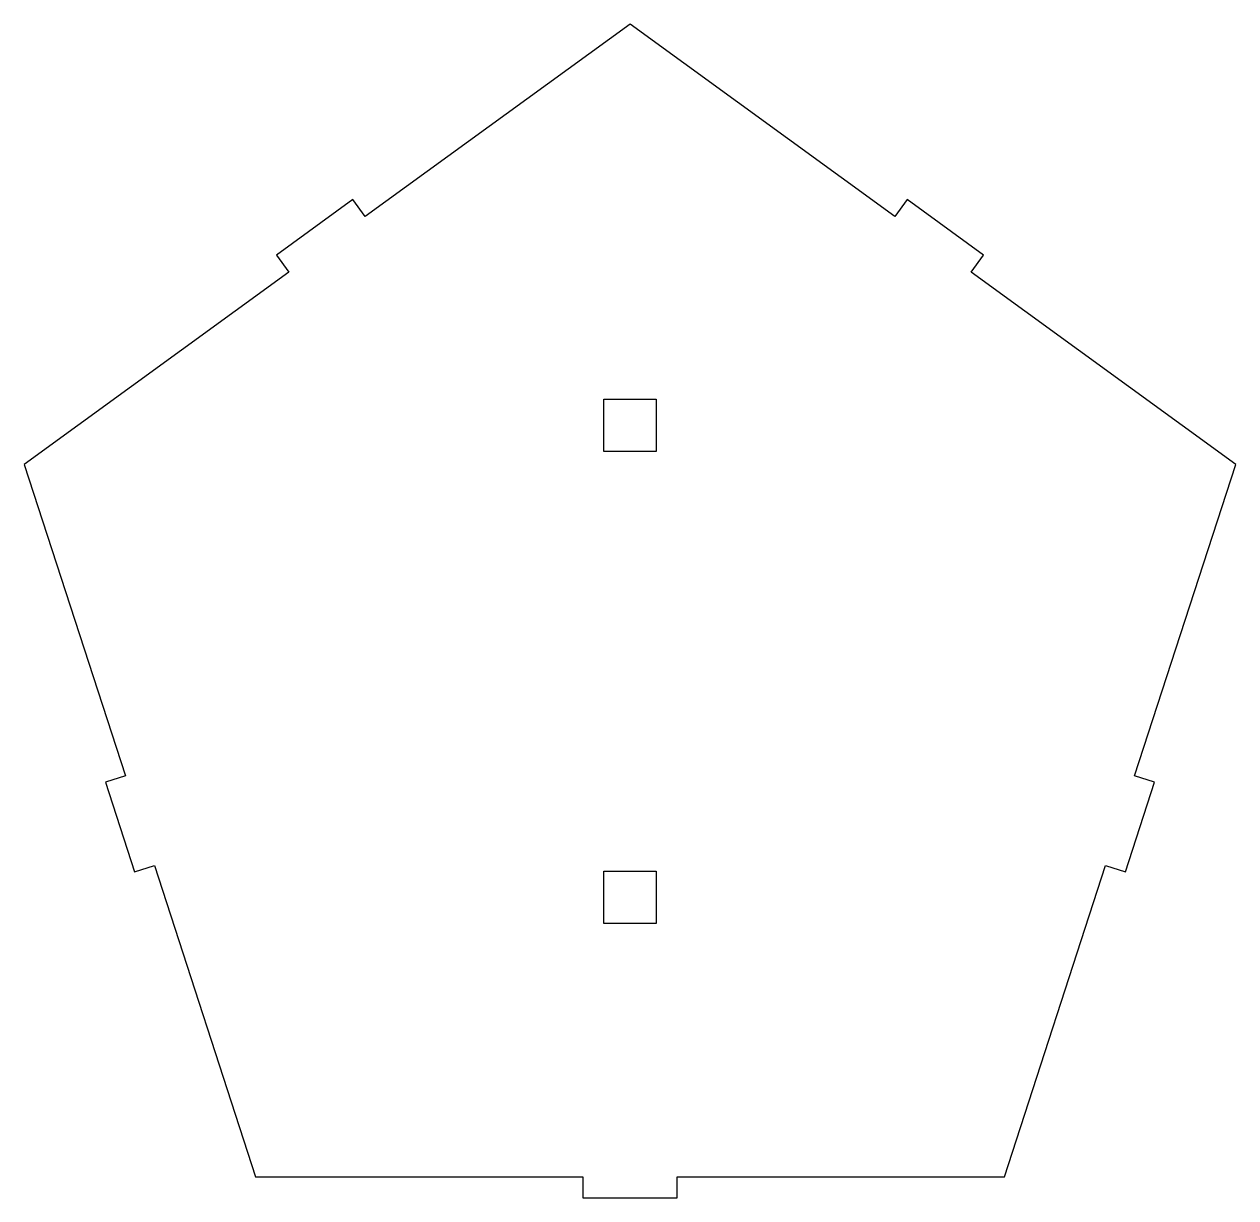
# Model space of a CAD drawing. Header units: metres. Extents: x -116 to 116, y -102 to 122.
import ezdxf

# ---------------------------------------------------------------- set-up
doc = ezdxf.new("R2010")
doc.units = ezdxf.units.M

msp = doc.modelspace()

# ---------------------------------------------------------------- linework, layer by layer
for p, q in [((0, 121.517), (-50.5036, 84.8239)), ((50.5036, 84.8239), (0, 121.517)), ((-52.8547, 88.06), (-67.417, 77.4799)), ((-50.5036, 84.8239), (-52.8547, 88.06)), ((52.8547, 88.06), (50.5036, 84.8239)), ((67.417, 77.4799), (52.8547, 88.06)), ((-67.417, 77.4799), (-65.0659, 74.2438)), ((65.0659, 74.2438), (67.417, 77.4799)), ((-65.0659, 74.2438), (-115.57, 37.5508)), ((115.57, 37.5508), (65.0659, 74.2438)), ((-5, 40), (-5, 50)), ((-5, 50), (5, 50)), ((5, 50), (5, 40)), ((5, 40), (-5, 40)), ((-115.57, 37.5508), (-96.2788, -21.8197)), ((96.2788, -21.8197), (115.57, 37.5508)), ((-96.2788, -21.8197), (-100.083, -23.0558)), ((-100.083, -23.0558), (-94.5208, -40.1748)), ((94.5208, -40.1748), (100.083, -23.0558)), ((100.083, -23.0558), (96.2788, -21.8197)), ((-94.5208, -40.1748), (-90.7165, -38.9387)), ((-90.7165, -38.9387), (-71.4259, -98.3093)), ((71.4259, -98.3093), (90.7165, -38.9387)), ((90.7165, -38.9387), (94.5208, -40.1748)), ((-5, -50), (-5, -40)), ((-5, -40), (5, -40)), ((5, -40), (5, -50)), ((5, -50), (-5, -50)), ((-71.4259, -98.3093), (-9, -98.3093)), ((-9, -98.3093), (-9, -102.309)), ((9, -98.3093), (71.4259, -98.3093)), ((9, -102.309), (9, -98.3093)), ((-9, -102.309), (9, -102.309))]:
    msp.add_line(p, q)

doc.saveas('drawing.dxf')
